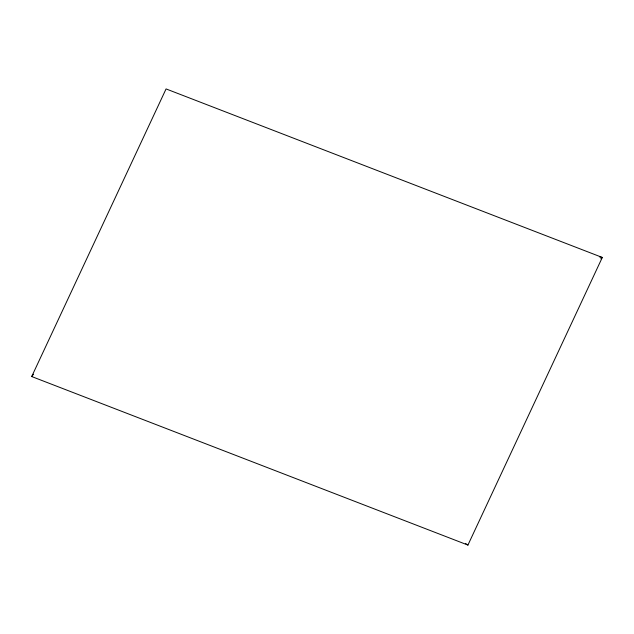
<?xml version="1.0" encoding="UTF-8"?>
<svg xmlns="http://www.w3.org/2000/svg" width="634" height="634" viewBox="0 0 634 634"><rect width="100%" height="100%" fill="white"/><g stroke="black" fill="none" stroke-linecap="round" stroke-linejoin="round"><path stroke-width="0.95" d="M31.7 376.541L166.068 88.926L602.3 257.459L467.932 545.074L31.7 376.541L33.531 374.203M600.834 258.799L602.3 257.459L599.399 256.841M465.475 543.409L467.932 545.074"/></g></svg>
